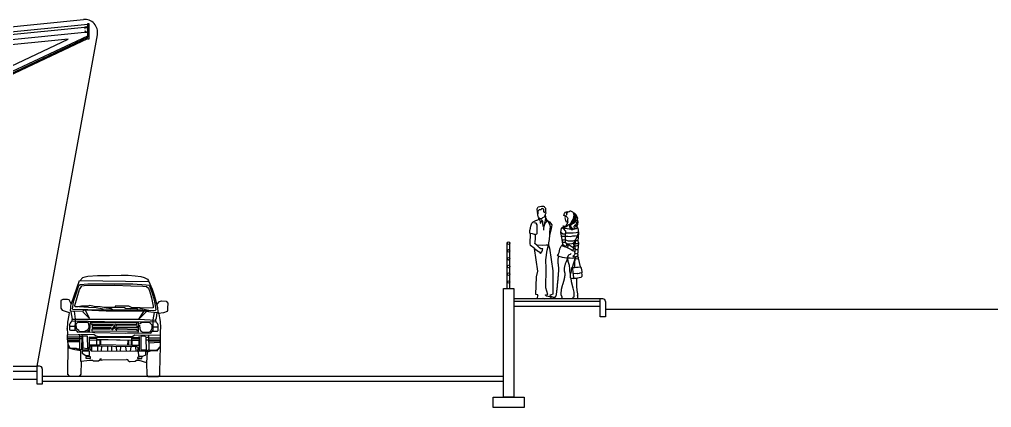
# Model space of a CAD drawing. Extents: x 306 to 2240, y 18 to 779.
# Drawn here: x 653.96 to 672.73, y 67 to 74.49 of the extents above; entities that cross this region are included whole.
import ezdxf

# ---------------------------------------------------------------- set-up
doc = ezdxf.new("R2010")
doc.units = 0
doc.header["$MEASUREMENT"] = 0
for name, color, linetype in [('Alzado 01', 1, 'Continuous'), ('Alzado 02', 2, 'Continuous'), ('Alzado 03', 3, 'Continuous'), ('Alzado 05', 5, 'Continuous'), ('Alzado 06', 6, 'Continuous'), ('Alzado Bloques', 1, 'Continuous')]:
    doc.layers.add(name, color=color, linetype=linetype)

# ---------------------------------------------------------------- blocks, each defined once
blk = doc.blocks.new('Mn Pd Lt Ps 01')
for p, q in [((-0.277, -0.002), (-0.274, 0.008)), ((-0.274, 0.008), (-0.267, 0.011)), ((-0.267, 0.011), (-0.237, -0.002)), ((0.392, 0.06), (0.383, 0.054))]:
    blk.add_line(p, q)
for points in [[(-0.375, -0.002), (-0.369, 0.076), (-0.412, 0.083), (-0.396, 0.423), (-0.371, 0.532), (-0.432, 0.971), (-0.439, 0.977), (-0.515, 1.03), (-0.519, 1.066), (-0.51, 1.254), (-0.51, 1.259), (-0.511, 1.26), (-0.524, 1.267), (-0.524, 1.322), (-0.515, 1.364), (-0.508, 1.407), (-0.502, 1.41), (-0.501, 1.421), (-0.485, 1.462), (-0.462, 1.485), (-0.41, 1.512), (-0.369, 1.527), (-0.348, 1.542), (-0.355, 1.549), (-0.344, 1.556), (-0.337, 1.552), (-0.337, 1.554), (-0.348, 1.561), (-0.361, 1.578), (-0.362, 1.588), (-0.368, 1.622), (-0.369, 1.641), (-0.376, 1.659), (-0.376, 1.67), (-0.372, 1.669), (-0.378, 1.689), (-0.378, 1.699), (-0.385, 1.716), (-0.381, 1.738), (-0.37, 1.765), (-0.364, 1.779), (-0.301, 1.792), (-0.287, 1.792), (-0.262, 1.789), (-0.247, 1.782), (-0.24, 1.768), (-0.234, 1.765), (-0.225, 1.751), (-0.22, 1.723), (-0.22, 1.702), (-0.224, 1.68), (-0.22, 1.673), (-0.218, 1.663), (-0.222, 1.641), (-0.229, 1.636), (-0.229, 1.625), (-0.23, 1.616), (-0.225, 1.593), (-0.225, 1.558), (-0.213, 1.551), (-0.207, 1.543), (-0.205, 1.525), (-0.144, 1.487), (-0.1, 1.427), (-0.114, 1.353), (-0.144, 1.227), (-0.155, 1.145), (-0.163, 1.08), (-0.163, 1.036), (-0.147, 0.976), (-0.078, 0.541), (-0.084, 0.088), (-0.114, 0.077), (-0.136, 0.074), (-0.133, 0.055), (-0.074, 0.034), (-0.051, 0.031), (-0.045, 0.029), (-0.043, 0.031), (-0.04, 0.033), (-0.037, 0.035), (-0.034, 0.037), (-0.032, 0.039), (-0.03, 0.042), (-0.028, 0.044), (-0.025, 0.047), (-0.023, 0.049), (-0.022, 0.053), (-0.02, 0.056), (-0.018, 0.061), (-0.016, 0.066), (-0.015, 0.072), (-0.013, 0.08), (-0.011, 0.088), (-0.01, 0.098), (-0.008, 0.108), (-0.007, 0.12), (-0.005, 0.133), (-0.003, 0.147), (-0.002, 0.162), (0, 0.178), (0.002, 0.195), (0.004, 0.212), (0.006, 0.231), (0.008, 0.249), (0.01, 0.269), (0.012, 0.288), (0.014, 0.308), (0.016, 0.328), (0.018, 0.348), (0.02, 0.368), (0.022, 0.388), (0.024, 0.407), (0.025, 0.426), (0.027, 0.443), (0.028, 0.459), (0.029, 0.474), (0.03, 0.488), (0.031, 0.5), (0.031, 0.511), (0.032, 0.521), (0.032, 0.53), (0.032, 0.537), (0.032, 0.545), (0.033, 0.551), (0.033, 0.557), (0.033, 0.563), (0.033, 0.57), (0.034, 0.576), (0.034, 0.583), (0.033, 0.591), (0.033, 0.6), (0.032, 0.61), (0.031, 0.622), (0.029, 0.636), (0.028, 0.65), (0.026, 0.666), (0.025, 0.682), (0.024, 0.698), (0.023, 0.715), (0.022, 0.731), (0.023, 0.747), (0.024, 0.762), (0.025, 0.777), (0.026, 0.792), (0.028, 0.806), (0.03, 0.82), (0.031, 0.824), (0.01, 0.84), (0.02, 0.86), (0.024, 0.858), (0.04, 0.895), (0.041, 0.899), (0.043, 0.911), (0.045, 0.924), (0.048, 0.937), (0.052, 0.95), (0.056, 0.963), (0.061, 0.976), (0.067, 0.989), (0.074, 1.002), (0.082, 1.016), (0.09, 1.029), (0.099, 1.041), (0.109, 1.053), (0.097, 1.143), (0.073, 1.282), (0.089, 1.368), (0.128, 1.396), (0.125, 1.4), (0.117, 1.41), (0.126, 1.413), (0.126, 1.405), (0.154, 1.404), (0.175, 1.413), (0.197, 1.442), (0.206, 1.478), (0.182, 1.478), (0.178, 1.494), (0.17, 1.512), (0.162, 1.536), (0.157, 1.566), (0.165, 1.579), (0.157, 1.593), (0.157, 1.603), (0.151, 1.603), (0.132, 1.608), (0.132, 1.619), (0.137, 1.631), (0.147, 1.651), (0.165, 1.671), (0.182, 1.681), (0.197, 1.681), (0.212, 1.678), (0.215, 1.681), (0.232, 1.69), (0.255, 1.697), (0.262, 1.697), (0.276, 1.692), (0.299, 1.681), (0.313, 1.67), (0.339, 1.656), (0.363, 1.626), (0.38, 1.59), (0.392, 1.558), (0.388, 1.537), (0.399, 1.486), (0.392, 1.434), (0.378, 1.403), (0.364, 1.401), (0.387, 1.388), (0.403, 1.364), (0.412, 1.278), (0.404, 1.115), (0.413, 1.083), (0.404, 0.943), (0.404, 0.879), (0.386, 0.873), (0.389, 0.868), (0.397, 0.865), (0.4, 0.855), (0.402, 0.842), (0.397, 0.823), (0.398, 0.812), (0.407, 0.81), (0.409, 0.807), (0.413, 0.798), (0.411, 0.785), (0.4, 0.773), (0.384, 0.767), (0.364, 0.77), (0.346, 0.781), (0.338, 0.678), (0.338, 0.606), (0.374, 0.613), (0.411, 0.61), (0.447, 0.618), (0.455, 0.614), (0.466, 0.591), (0.477, 0.528), (0.477, 0.502), (0.472, 0.501), (0.477, 0.464), (0.477, 0.433), (0.458, 0.411), (0.392, 0.4), (0.373, 0.396), (0.375, 0.372), (0.375, 0.246), (0.383, 0.16), (0.395, 0.095), (0.395, 0.062), (0.392, 0.06), (0.392, 0.03), (0.398, 0.009), (0.392, 0.001), (0.316, -0.002), (0.31, 0.009), (0.313, 0.03), (0.33, 0.037), (0.332, 0.057), (0.33, 0.128), (0.31, 0.208), (0.282, 0.33), (0.272, 0.402), (0.26, 0.406), (0.259, 0.453), (0.262, 0.48), (0.261, 0.486), (0.257, 0.492), (0.255, 0.498), (0.25, 0.547), (0.25, 0.579), (0.238, 0.643), (0.217, 0.724), (0.209, 0.795), (0.206, 0.788), (0.201, 0.789), (0.2, 0.786), (0.193, 0.768), (0.186, 0.75), (0.18, 0.733), (0.174, 0.717), (0.169, 0.701), (0.164, 0.687), (0.159, 0.674), (0.155, 0.662), (0.152, 0.652), (0.149, 0.642), (0.147, 0.633), (0.145, 0.624), (0.143, 0.616), (0.141, 0.609), (0.14, 0.602), (0.138, 0.596), (0.137, 0.589), (0.136, 0.583), (0.136, 0.577), (0.135, 0.572), (0.135, 0.566), (0.135, 0.561), (0.136, 0.556), (0.137, 0.55), (0.138, 0.545), (0.139, 0.54), (0.14, 0.535), (0.141, 0.53), (0.143, 0.525), (0.144, 0.52), (0.145, 0.515), (0.146, 0.51), (0.147, 0.505), (0.148, 0.5), (0.149, 0.495), (0.149, 0.49), (0.15, 0.485), (0.15, 0.48), (0.15, 0.475), (0.15, 0.47), (0.15, 0.465), (0.15, 0.46), (0.149, 0.455), (0.149, 0.449), (0.148, 0.443), (0.147, 0.437), (0.146, 0.43), (0.144, 0.422), (0.143, 0.414), (0.141, 0.406), (0.139, 0.398), (0.138, 0.39), (0.136, 0.382), (0.135, 0.375), (0.133, 0.368), (0.132, 0.362), (0.13, 0.355), (0.129, 0.349), (0.127, 0.344), (0.126, 0.338), (0.124, 0.332), (0.122, 0.326), (0.12, 0.319), (0.118, 0.312), (0.116, 0.305), (0.114, 0.298), (0.112, 0.291), (0.109, 0.283), (0.107, 0.275), (0.104, 0.268), (0.102, 0.26), (0.099, 0.252), (0.097, 0.244), (0.094, 0.236), (0.092, 0.228), (0.09, 0.22), (0.088, 0.211), (0.086, 0.203), (0.084, 0.194), (0.082, 0.185), (0.081, 0.176), (0.08, 0.167), (0.079, 0.157), (0.078, 0.148), (0.077, 0.14), (0.076, 0.131), (0.075, 0.123), (0.075, 0.115), (0.075, 0.107), (0.074, 0.1), (0.074, 0.094), (0.075, 0.088), (0.075, 0.082), (0.076, 0.077), (0.077, 0.072), (0.078, 0.068), (0.08, 0.065), (0.082, 0.061), (0.083, 0.058), (0.085, 0.055), (0.087, 0.052), (0.088, 0.049), (0.089, 0.046), (0.09, 0.042), (0.091, 0.039), (0.091, 0.035), (0.092, 0.032), (0.092, 0.028), (0.092, 0.025), (0.091, 0.022), (0.091, 0.019), (0.09, 0.016), (0.089, 0.013), (0.088, 0.011), (0.086, 0.009), (0.085, 0.007), (0.083, 0.005), (0.081, 0.004), (0.079, 0.003), (0.076, 0.002), (0.074, 0.001), (0.071, 0), (0.068, 0), (0.065, 0), (0.062, 0), (0.06, 0), (0.057, 0), (0.054, 0), (0.052, 0), (0.05, 0), (0.047, 0.001), (0.045, 0.001), (0.042, 0.001), (0.04, 0.002), (0.037, 0.002), (0.034, 0.002), (0.031, 0.002), (0.028, 0.002), (0.024, 0.001), (0.019, 0.001), (0.014, 0.001), (0.007, 0), (0, 0), (-0.008, 0), (-0.017, -0.001), (-0.025, -0.001), (-0.034, -0.002), (-0.042, -0.002), (-0.05, -0.002), (-0.057, -0.002), (-0.063, -0.001), (-0.067, -0.001), (-0.071, 0), (-0.074, 0.001), (-0.076, 0.002), (-0.077, 0.003), (-0.078, 0.004), (-0.079, 0.006), (-0.079, 0.007), (-0.079, 0.008), (-0.079, 0.01), (-0.078, 0.011), (-0.077, 0.012), (-0.076, 0.014), (-0.074, 0.015), (-0.072, 0.016), (-0.07, 0.017), (-0.067, 0.019), (-0.064, 0.02), (-0.061, 0.021), (-0.058, 0.023), (-0.055, 0.024), (-0.052, 0.026), (-0.049, 0.027), (-0.045, 0.029)], [(-0.224, 1.68), (-0.231, 1.681), (-0.236, 1.677), (-0.24, 1.668), (-0.242, 1.666), (-0.249, 1.666), (-0.249, 1.672), (-0.25, 1.676), (-0.257, 1.68), (-0.252, 1.702), (-0.257, 1.729), (-0.267, 1.734), (-0.28, 1.742), (-0.301, 1.739), (-0.307, 1.728), (-0.314, 1.72), (-0.332, 1.72), (-0.343, 1.72), (-0.352, 1.714), (-0.362, 1.701), (-0.37, 1.695)], [(-0.369, 1.695), (-0.369, 1.684), (-0.369, 1.679), (-0.368, 1.669), (-0.369, 1.66), (-0.369, 1.641)], [(-0.348, 1.542), (-0.343, 1.537), (-0.327, 1.502), (-0.325, 1.475), (-0.323, 1.461), (-0.316, 1.469), (-0.303, 1.493), (-0.293, 1.505), (-0.284, 1.5), (-0.282, 1.485)], [(-0.337, 1.554), (-0.314, 1.555), (-0.305, 1.554), (-0.289, 1.557), (-0.273, 1.568), (-0.245, 1.586), (-0.233, 1.601), (-0.23, 1.616)], [(-0.225, 1.558), (-0.225, 1.553), (-0.227, 1.522), (-0.238, 1.48), (-0.258, 1.408), (-0.262, 1.388), (-0.266, 1.41), (-0.273, 1.457), (-0.276, 1.497), (-0.284, 1.514), (-0.301, 1.529), (-0.309, 1.536), (-0.33, 1.549), (-0.337, 1.552)], [(-0.205, 1.525), (-0.204, 1.516), (-0.206, 1.494), (-0.215, 1.471), (-0.224, 1.471), (-0.234, 1.457), (-0.254, 1.396), (-0.26, 1.366), (-0.26, 1.326)], [(-0.202, 1.523), (-0.169, 1.49), (-0.144, 1.441), (-0.13, 1.397), (-0.144, 1.29), (-0.144, 1.227)], [(0.157, 1.603), (0.177, 1.602), (0.182, 1.601)], [(0.179, 1.601), (0.184, 1.592), (0.187, 1.581), (0.196, 1.568), (0.208, 1.556), (0.201, 1.533), (0.205, 1.503), (0.206, 1.478)], [(0.203, 1.68), (0.184, 1.67), (0.18, 1.636), (0.186, 1.624), (0.189, 1.642), (0.199, 1.665), (0.206, 1.673), (0.212, 1.678)], [(0.313, 1.67), (0.321, 1.65), (0.323, 1.602), (0.321, 1.581), (0.302, 1.534), (0.281, 1.494), (0.264, 1.464), (0.251, 1.448), (0.241, 1.42), (0.238, 1.39), (0.257, 1.361), (0.271, 1.337), (0.307, 1.337), (0.32, 1.345), (0.305, 1.346), (0.281, 1.354), (0.257, 1.368), (0.255, 1.413), (0.26, 1.441), (0.29, 1.474), (0.33, 1.523), (0.333, 1.571), (0.335, 1.609), (0.323, 1.643), (0.333, 1.634), (0.344, 1.605), (0.348, 1.571), (0.342, 1.521), (0.32, 1.49), (0.286, 1.459), (0.26, 1.415), (0.266, 1.383), (0.288, 1.358), (0.302, 1.358), (0.294, 1.361), (0.271, 1.383), (0.268, 1.407), (0.276, 1.433), (0.295, 1.449), (0.321, 1.464), (0.356, 1.487), (0.361, 1.519), (0.371, 1.581), (0.363, 1.626)], [(0.388, 1.537), (0.383, 1.506), (0.376, 1.461), (0.365, 1.427), (0.34, 1.41), (0.323, 1.395), (0.333, 1.366), (0.358, 1.366), (0.368, 1.366), (0.351, 1.354), (0.337, 1.346), (0.32, 1.344)], [(-0.432, 0.971), (-0.408, 0.954), (-0.355, 0.914), (-0.347, 0.905), (-0.328, 0.884), (-0.318, 0.874), (-0.296, 0.907), (-0.281, 0.941), (-0.277, 0.965), (-0.3, 0.965), (-0.315, 0.967), (-0.34, 0.984), (-0.381, 1.029), (-0.426, 1.067), (-0.424, 1.095), (-0.418, 1.163), (-0.413, 1.24), (-0.407, 1.249), (-0.401, 1.244), (-0.385, 1.264), (-0.383, 1.323), (-0.381, 1.381), (-0.385, 1.429), (-0.402, 1.46), (-0.446, 1.471)], [(0.109, 1.053), (0.11, 1.05), (0.171, 1.005), (0.273, 0.956), (0.301, 0.935), (0.33, 0.972), (0.314, 0.988), (0.236, 1.037), (0.171, 1.074), (0.163, 1.099), (0.163, 1.196), (0.171, 1.307), (0.126, 1.36), (0.101, 1.364)], [(0.105, 1.377), (0.145, 1.364), (0.194, 1.361), (0.234, 1.354), (0.317, 1.351), (0.367, 1.361), (0.394, 1.377)], [(0.128, 1.396), (0.133, 1.389), (0.158, 1.389), (0.171, 1.389), (0.217, 1.416), (0.217, 1.426), (0.231, 1.436), (0.257, 1.451)], [(0.346, 1.414), (0.359, 1.404), (0.364, 1.401)], [(-0.413, 1.24), (-0.437, 1.246), (-0.476, 1.256), (-0.51, 1.259)], [(0.075, 1.288), (0.111, 1.258), (0.145, 1.258), (0.168, 1.261)], [(0.085, 1.211), (0.115, 1.211), (0.151, 1.211), (0.164, 1.216)], [(0.098, 1.142), (0.128, 1.142), (0.151, 1.145), (0.163, 1.149)], [(0.163, 1.14), (0.214, 1.122), (0.268, 1.122), (0.314, 1.122), (0.35, 1.131)], [(0.164, 1.211), (0.208, 1.211), (0.258, 1.205), (0.304, 1.215), (0.351, 1.215), (0.39, 1.226)], [(0.168, 1.278), (0.214, 1.274), (0.311, 1.274), (0.371, 1.281), (0.4, 1.291), (0.41, 1.293)], [(0.412, 1.278), (0.375, 1.188), (0.338, 1.103), (0.314, 1.062), (0.346, 0.997), (0.353, 0.951)], [(0.386, 0.873), (0.377, 0.87), (0.346, 0.884), (0.355, 0.961), (0.346, 1.029), (0.355, 1.097), (0.364, 1.128), (0.357, 1.146)], [(0.364, 1.128), (0.38, 1.128), (0.404, 1.132)], [(0.375, 1.19), (0.38, 1.188), (0.404, 1.191), (0.408, 1.191)], [(-0.163, 1.036), (-0.208, 1.035), (-0.283, 1.031), (-0.392, 1.036)], [(-0.116, -0.002), (-0.108, 0.021), (-0.141, 0.037), (-0.206, 0.052), (-0.226, 0.072), (-0.226, 0.079), (-0.18, 0.082), (-0.218, 0.215), (-0.213, 0.584), (-0.218, 0.754), (-0.188, 0.943), (-0.163, 1.036)], [(0.091, 1.029), (0.135, 1.012), (0.181, 0.999), (0.183, 0.999)], [(0.105, 1.095), (0.135, 1.092), (0.165, 1.092), (0.165, 1.095)], [(0.158, 1.015), (0.181, 1.029), (0.188, 1.039), (0.188, 1.065)], [(0.189, 1.064), (0.284, 1.072), (0.311, 1.078), (0.332, 1.093)], [(0.199, 0.991), (0.211, 1.005), (0.218, 1.022), (0.218, 1.048)], [(0.297, 0.999), (0.301, 0.999), (0.324, 1.009), (0.331, 1.029)], [(0.332, 0.97), (0.349, 0.959), (0.352, 0.956)], [(0.346, 1.022), (0.367, 1.022), (0.387, 1.029), (0.41, 1.032)], [(0.351, 1.069), (0.371, 1.069), (0.394, 1.072), (0.413, 1.08)], [(0.354, 0.956), (0.387, 0.956), (0.406, 0.961)], [(0.031, 0.824), (0.034, 0.822), (0.096, 0.808), (0.142, 0.798), (0.182, 0.792), (0.201, 0.789)], [(0.201, 0.789), (0.207, 0.804), (0.214, 0.822)], [(0.209, 0.795), (0.207, 0.807)], [(0.209, 0.795), (0.21, 0.8), (0.21, 0.814), (0.214, 0.83)], [(0.21, 0.8), (0.224, 0.792), (0.254, 0.794), (0.305, 0.788), (0.345, 0.794)], [(0.214, 0.822), (0.227, 0.85), (0.232, 0.857), (0.238, 0.857), (0.261, 0.866), (0.273, 0.878)], [(0.226, 0.85), (0.228, 0.852)], [(0.352, 0.791), (0.292, 0.603), (0.278, 0.602), (0.27, 0.543), (0.262, 0.48)], [(0.301, 0.935), (0.329, 0.922), (0.348, 0.901)], [(0.339, 0.85), (0.332, 0.837), (0.314, 0.822), (0.309, 0.817), (0.303, 0.815), (0.312, 0.81), (0.33, 0.815), (0.341, 0.825)], [(0.338, 0.822), (0.343, 0.804), (0.343, 0.796), (0.343, 0.784), (0.346, 0.781)], [(0.352, 0.881), (0.345, 0.864), (0.339, 0.851), (0.339, 0.85)], [(0.398, 0.812), (0.389, 0.814), (0.375, 0.815), (0.359, 0.806), (0.357, 0.795), (0.354, 0.786)], [(0.398, 0.812), (0.398, 0.806)], [(0.409, 0.785), (0.447, 0.618)], [(0.272, 0.402), (0.309, 0.39), (0.324, 0.409), (0.314, 0.507), (0.303, 0.586), (0.292, 0.592)], [(0.292, 0.603), (0.338, 0.606)], [(0.373, 0.396), (0.352, 0.392), (0.309, 0.392)], [(0.472, 0.501), (0.434, 0.494), (0.434, 0.487), (0.395, 0.482), (0.389, 0.488), (0.317, 0.48)], [(-0.37, 0.068), (-0.363, 0.066)]]:
    blk.add_lwpolyline(points)
blk = doc.blocks.new('Atm Fr Montero Alta')
at = {"color": 0, "linetype": 'ByBlock'}
blk.add_line((0.664, 0), (0.874, 0), dxfattribs=at)
at = {"linetype": 'ByBlock'}
for points in [[(-0.651, 1.847), (-0.589, 1.913), (-0.547, 1.926), (-0.493, 1.938), (-0.306, 1.95), (-0.077, 1.95), (0.152, 1.955), (0.285, 1.955), (0.418, 1.942), (0.527, 1.93), (0.593, 1.913), (0.656, 1.88), (0.681, 1.847), (0.751, 1.688), (0.789, 1.572), (0.81, 1.497), (0.835, 1.402), (0.855, 1.335), (0.86, 1.243), (0.876, 1.21), (0.893, 1.131), (0.901, 1.065), (0.909, 0.944), (0.905, 0.878), (0.905, 0.778), (0.901, 0.582)], [(-0.658, 1.846), (-0.814, 1.403), (-0.856, 1.483), (-0.886, 1.487), (-0.974, 1.487), (-1.012, 1.47), (-1.012, 1.352), (-1.012, 1.318), (-0.991, 1.284), (-0.852, 1.234), (-0.86, 1.183), (-0.886, 1.048), (-0.894, 0.913)], [(-0.789, 1.302), (-0.776, 1.389), (-0.768, 1.447), (-0.726, 1.576), (-0.664, 1.759), (-0.639, 1.78), (-0.493, 1.788), (0.373, 1.788), (0.635, 1.772), (0.689, 1.763), (0.735, 1.647), (0.772, 1.518), (0.797, 1.439), (0.81, 1.372), (0.818, 1.285), (0.801, 1.268), (0.685, 1.273), (0.531, 1.306), (0.514, 1.327), (0.472, 1.327), (0.36, 1.327), (0.327, 1.343), (0.298, 1.356), (0.035, 1.356), (0.035, 1.335), (-0.148, 1.331), (-0.177, 1.331), (-0.252, 1.347), (-0.368, 1.352), (-0.452, 1.372), (-0.493, 1.36), (-0.618, 1.36), (-0.681, 1.343), (-0.739, 1.343), (-0.747, 1.372), (-0.656, 1.68), (-0.631, 1.718), (-0.606, 1.751), (-0.564, 1.755), (0.023, 1.763), (0.339, 1.751), (0.568, 1.743), (0.639, 1.738), (0.676, 1.709), (0.701, 1.634), (0.735, 1.518), (0.768, 1.36), (0.768, 1.327), (0.518, 1.318)], [(-0.647, 1.851), (0.676, 1.838)], [(0.847, 1.231), (0.722, 1.243), (0.626, 1.256), (0.51, 1.264), (-0.139, 1.26), (-0.56, 1.281), (-0.593, 1.26), (-0.768, 1.256), (-0.83, 1.26), (-0.814, 1.414)], [(0.847, 1.397), (0.893, 1.447), (0.93, 1.46), (1.018, 1.456), (1.051, 1.414), (1.047, 1.318), (1.047, 1.277), (1.039, 1.256), (0.968, 1.231), (0.872, 1.214)], [(-0.822, 1.248), (-0.797, 1.106), (-0.035, 1.106), (0.497, 1.106), (0.814, 1.09), (0.835, 1.135), (0.847, 1.231)], [(-0.755, 1.26), (-0.735, 1.106)], [(0.789, 1.239), (0.764, 1.094), (0.76, 0.878), (0.855, 0.873), (0.864, 0.89), (0.864, 0.99), (0.855, 1.023), (0.83, 1.044), (0.826, 1.056), (0.818, 1.09)], [(0.822, 1.052), (-0.173, 1.056), (-0.801, 1.069), (-0.822, 1.052), (-0.835, 1.031), (-0.847, 1.006), (-0.847, 0.902), (-0.83, 0.894), (-0.735, 0.894), (-0.731, 1.115)], [(-0.797, 1.073), (-0.797, 1.098), (-0.789, 1.115)], [(-0.497, 0.89), (-0.452, 0.89), (-0.443, 1.052), (0.477, 1.048), (0.481, 0.853)], [(-0.002, 0.944), (-0.035, 0.915), (-0.031, 0.907), (-0.01, 0.907), (0.006, 0.932), (0.006, 0.952)], [(0.015, 1.002), (0.002, 0.981), (0.01, 0.961), (0.023, 0.961), (0.031, 0.969), (0.019, 0.998), (0.023, 1.002)], [(0.023, 0.944), (0.027, 0.927), (0.056, 0.902), (0.069, 0.902), (0.069, 0.932), (0.048, 0.948), (0.023, 0.948)], [(-0.876, 0.616), (-0.88, 0.686), (-0.889, 0.715), (-0.889, 0.79), (-0.88, 0.823), (-0.88, 0.857), (-0.885, 0.898), (-0.893, 0.927)], [(-0.889, 0.769), (-0.66, 0.765), (-0.66, 0.774), (-0.618, 0.774)], [(-0.88, 0.807), (-0.377, 0.815), (-0.343, 0.79), (-0.314, 0.782), (0.368, 0.774), (0.41, 0.803), (0.905, 0.798)], [(-0.731, 0.902), (-0.706, 0.878), (-0.693, 0.857), (-0.552, 0.861), (-0.456, 0.861), (-0.36, 0.848), (0.239, 0.84), (0.273, 0.844), (0.477, 0.844), (0.726, 0.84), (0.76, 0.886)], [(-0.61, 0.798), (-0.618, 0.512), (-0.651, 0.512), (-0.651, 0.803), (-0.681, 0.807)], [(0.506, 0.499), (0.502, 0.512), (0.506, 0.769), (0.464, 0.744), (0.343, 0.744), (-0.323, 0.753), (-0.348, 0.753), (-0.468, 0.761), (-0.468, 0.616), (-0.472, 0.528), (-0.485, 0.507), (-0.601, 0.507), (-0.601, 0.524), (-0.585, 0.557), (-0.589, 0.786), (-0.506, 0.786), (-0.502, 0.532), (-0.581, 0.545)], [(0.681, 0.753), (0.626, 0.753), (0.631, 0.487), (0.497, 0.491), (0.481, 0.487), (0.485, 0.391), (0.568, 0.395), (0.626, 0.42), (0.626, 0.482), (0.681, 0.512)], [(0.622, 0.769), (0.606, 0.782), (0.531, 0.782), (0.531, 0.524), (0.626, 0.516)], [(0.681, 0.803), (0.685, 0.507), (0.839, 0.516), (0.851, 0.52), (0.901, 0.582)], [(-0.876, 0.616), (-0.84, 0.549), (-0.71, 0.549), (-0.71, 0.536), (-0.668, 0.536)], [(-0.456, 0.541), (-0.427, 0.495), (0.464, 0.487), (0.481, 0.528), (0.481, 0.561), (0.452, 0.57), (-0.452, 0.586), (-0.452, 0.545)], [(0.681, 0.744), (0.905, 0.744)], [(-0.601, 0.491), (-0.601, 0.449), (-0.535, 0.408), (-0.464, 0.408), (-0.464, 0.487), (-0.597, 0.487)]]:
    blk.add_lwpolyline(points, dxfattribs=at)
at = {"color": 0, "linetype": 'ByBlock'}
for points in [[(-0.789, 1.298), (-0.198, 1.289), (-0.198, 1.302), (-0.335, 1.323), (-0.335, 1.327), (-0.481, 1.335), (-0.66, 1.347)], [(-0.202, 1.289), (-0.015, 1.285), (-0.04, 1.306), (-0.185, 1.327)], [(-0.015, 1.293), (0.464, 1.285), (0.464, 1.306), (0.427, 1.314), (0.339, 1.31), (0.227, 1.314), (0.227, 1.327), (0.035, 1.331)], [(-0.589, 1.252), (-0.46, 1.123), (-0.539, 1.281)], [(0.514, 1.289), (0.685, 1.264), (0.46, 1.285)], [(0.489, 1.11), (0.585, 1.256)], [(0.631, 1.252), (0.489, 1.11)], [(-0.851, 0.973), (-0.739, 0.973)], [(-0.672, 1.048), (-0.497, 1.048), (-0.481, 1.023), (-0.472, 0.944), (-0.493, 0.902), (-0.556, 0.869), (-0.656, 0.865), (-0.664, 0.89), (-0.714, 0.923), (-0.718, 1.015), (-0.681, 1.056)], [(-0.418, 1.044), (-0.422, 1.006), (-0.006, 1.002), (-0.031, 0.977), (-0.41, 0.977), (-0.41, 0.948), (-0.048, 0.944), (-0.065, 0.915), (-0.418, 0.915), (-0.418, 0.882), (0.46, 0.878), (0.46, 0.902), (0.089, 0.911), (0.081, 0.944), (0.464, 0.944), (0.456, 0.977), (0.069, 0.969), (0.044, 1.011), (0.452, 1.006), (0.452, 1.027), (-0.41, 1.036)], [(0.502, 0.994), (0.51, 0.919), (0.531, 0.873), (0.568, 0.857), (0.676, 0.853), (0.718, 0.869), (0.747, 0.936), (0.747, 0.99), (0.718, 1.023), (0.697, 1.04), (0.547, 1.04), (0.506, 1.011)], [(0.864, 0.952), (0.76, 0.952)], [(-0.335, 0.753), (-0.335, 0.736), (-0.46, 0.736), (-0.46, 0.761)], [(0.481, 0.753), (0.481, 0.724), (0.356, 0.724), (0.356, 0.74)], [(0.664, 0), (0.651, 0.029), (0.643, 0.262), (0.497, 0.308), (0.456, 0.312), (0.447, 0.312), (0.422, 0.291), (0.327, 0.283), (0.306, 0.283), (0.298, 0.295), (0.281, 0.324), (0.256, 0.329), (0.256, 0.32), (-0.21, 0.316), (-0.235, 0.312), (-0.235, 0.341), (-0.26, 0.333), (-0.26, 0.316), (-0.289, 0.299), (-0.364, 0.299), (-0.385, 0.295), (-0.402, 0.308), (-0.447, 0.308), (-0.46, 0.308), (-0.622, 0.287), (-0.631, 0.046), (-0.651, 0.012), (-0.664, 0), (-0.776, 0), (-0.843, 0), (-0.86, 0.012), (-0.868, 0.029), (-0.88, 0.033), (-0.876, 0.616)], [(-0.876, 0.732), (-0.618, 0.732)], [(-0.876, 0.703), (-0.664, 0.703)], [(-0.66, 0.67), (-0.872, 0.67)], [(-0.631, 0.287), (-0.631, 0.495), (-0.747, 0.516), (-0.847, 0.541), (-0.872, 0.591)], [(-0.464, 0.711), (-0.323, 0.703), (-0.323, 0.603), (-0.46, 0.603)], [(-0.414, 0.499), (-0.414, 0.582)], [(-0.323, 0.749), (-0.323, 0.724), (0.356, 0.703), (0.356, 0.74)], [(-0.318, 0.711), (-0.26, 0.707), (-0.264, 0.607), (-0.318, 0.607)], [(-0.298, 0.499), (-0.298, 0.582)], [(-0.248, 0.703), (-0.248, 0.616), (0.348, 0.607), (0.348, 0.695), (-0.239, 0.711)], [(-0.227, 0.499), (-0.223, 0.578)], [(-0.11, 0.491), (-0.11, 0.578)], [(-0.031, 0.495), (-0.027, 0.578)], [(0.069, 0.487), (0.06, 0.578)], [(0.139, 0.495), (0.144, 0.574)], [(0.252, 0.491), (0.239, 0.57)], [(0.277, 0.69), (0.273, 0.607)], [(0.289, 0.695), (0.293, 0.611), (0.289, 0.603)], [(0.335, 0.574), (0.323, 0.491)], [(0.489, 0.703), (0.489, 0.599), (0.364, 0.599), (0.364, 0.695), (0.481, 0.699)], [(0.439, 0.491), (0.435, 0.57)], [(0.635, 0.707), (0.893, 0.707)], [(0.643, 0.266), (0.656, 0.478), (0.735, 0.503), (0.843, 0.495), (0.901, 0.57)], [(0.681, 0.653), (0.897, 0.661)], [(0.685, 0.686), (0.893, 0.682)], [(0.901, 0.582), (0.893, 0.087), (0.893, 0.025), (0.874, 0)], [(-0.535, 0.378), (-0.535, 0.353), (-0.443, 0.345), (-0.443, 0.378), (-0.535, 0.378)], [(0.468, 0.37), (0.468, 0.349), (0.547, 0.345), (0.556, 0.383), (0.468, 0.366)]]:
    blk.add_lwpolyline(points, dxfattribs=at)

msp = doc.modelspace()

# ---------------------------------------------------------------- linework, layer by layer
at = {"layer": 'Alzado 01'}
for p, q in [((663.383, 69.297), (663.383, 70.172)), ((663.433, 69.297), (663.433, 70.172))]:
    msp.add_line(p, q, dxfattribs=at)
msp.add_lwpolyline([(650.402, 72.747), (652.086, 72.964), (653.719, 73.441), (655.282, 74.179), (655.282, 74.25), (650.402, 73.762), (650.402, 72.747), (650.402, 72.747)], dxfattribs=at)
msp.add_lwpolyline([(650.502, 72.861), (652.066, 73.062), (653.683, 73.535), (654.905, 74.112), (650.502, 73.672)], close=True, dxfattribs=at)
at = {"layer": 'Alzado 02'}
for p, q in [((650.502, 74.023), (655.196, 74.493)), ((654.302, 67.797), (655.467, 74.199))]:
    msp.add_line(p, q, dxfattribs=at)
msp.add_lwpolyline([(655.231, 74.27), (655.232, 74.255, 0.414214), (655.243, 74.246), (655.273, 74.249, 0.414214), (655.282, 74.26), (655.274, 74.34, 0.414214), (655.263, 74.349), (655.233, 74.346, 0.414214), (655.224, 74.335), (655.226, 74.32), (655.229, 74.32), (655.227, 74.335, -0.414214), (655.233, 74.343), (655.263, 74.346, -0.414214), (655.271, 74.34), (655.279, 74.26, -0.414214), (655.273, 74.252), (655.243, 74.249, -0.414214), (655.235, 74.256), (655.234, 74.271)], format="xyb", close=True, dxfattribs=at)
for centre in [(663.408, 70.172, 0), (663.408, 70.022, 0), (663.408, 69.872, 0), (663.408, 69.722, 0), (663.408, 69.572, 0), (663.408, 69.422, 0)]:
    msp.add_circle(centre, 0.025, dxfattribs=at)
msp.add_arc((655.221, 74.244), 0.25, 349.6888, 95.7117, dxfattribs=at)
at = {"layer": 'Alzado 03'}
for p, q in [((650.622, 73.935), (655.282, 74.401)), ((650.627, 73.885), (655.282, 74.351)), ((665.179, 69.097), (663.508, 69.097)), ((605.899, 67.797), (654.302, 67.797))]:
    msp.add_line(p, q, dxfattribs=at)
for points in [[(650.477, 72.731), (652.042, 72.931), (652.038, 72.953), (652.135, 72.974), (652.14, 72.951), (653.68, 73.402), (653.672, 73.423), (653.766, 73.459), (653.774, 73.437), (655.282, 74.152), (655.282, 74.414), (655.302, 74.414), (655.302, 74.114), (655.282, 74.114), (655.282, 74.124)], [(650.477, 72.697), (652.072, 72.91), (652.067, 72.934), (652.116, 72.944), (652.121, 72.92), (653.713, 73.385), (653.705, 73.409), (653.751, 73.427), (653.76, 73.403), (655.282, 74.124)]]:
    msp.add_lwpolyline(points, dxfattribs=at)
at = {"layer": 'Alzado 05'}
for p, q in [((665.179, 69.047), (663.508, 69.047)), ((665.179, 68.947), (663.508, 68.947))]:
    msp.add_line(p, q, dxfattribs=at)
at = {"layer": 'Alzado 06'}
for p, q in [((665.229, 69.097), (665.179, 69.097)), ((665.179, 68.747), (665.179, 69.097)), ((665.279, 69.047), (665.279, 68.747)), ((665.279, 68.897), (675.508, 68.897)), ((665.279, 68.747), (665.179, 68.747)), ((654.352, 67.797), (654.302, 67.797)), ((654.302, 67.447), (654.302, 67.797)), ((580.818, 67.697), (654.302, 67.697)), ((654.402, 67.747), (654.402, 67.447)), ((663.308, 67.597), (654.402, 67.597)), ((650.402, 67.547), (654.302, 67.547)), ((654.402, 67.447), (654.302, 67.447)), ((663.308, 67.497), (654.402, 67.497))]:
    msp.add_line(p, q, dxfattribs=at)
for points in [[(663.508, 67.197), (663.308, 67.197), (663.308, 69.297), (663.508, 69.297)], [(663.708, 66.997), (663.108, 66.997), (663.108, 67.197), (663.708, 67.197)]]:
    msp.add_lwpolyline(points, close=True, dxfattribs=at)
at = {"layer": 'Alzado 06', "extrusion": (1.29406e-08, 0, 1)}
for centre in [(665.229, 69.047, 0), (654.352, 67.747, 0)]:
    msp.add_arc(centre, 0.05, 0, 90, dxfattribs=at)

# ---------------------------------------------------------------- block references
at = {"layer": 'Alzado Bloques'}
for name, p in [('Mn Pd Lt Ps 01', (664.343, 69.097, 0)), ('Atm Fr Montero Alta', (655.776, 67.597, 0))]:
    msp.add_blockref(name, p, dxfattribs=at)

doc.saveas('drawing.dxf')
